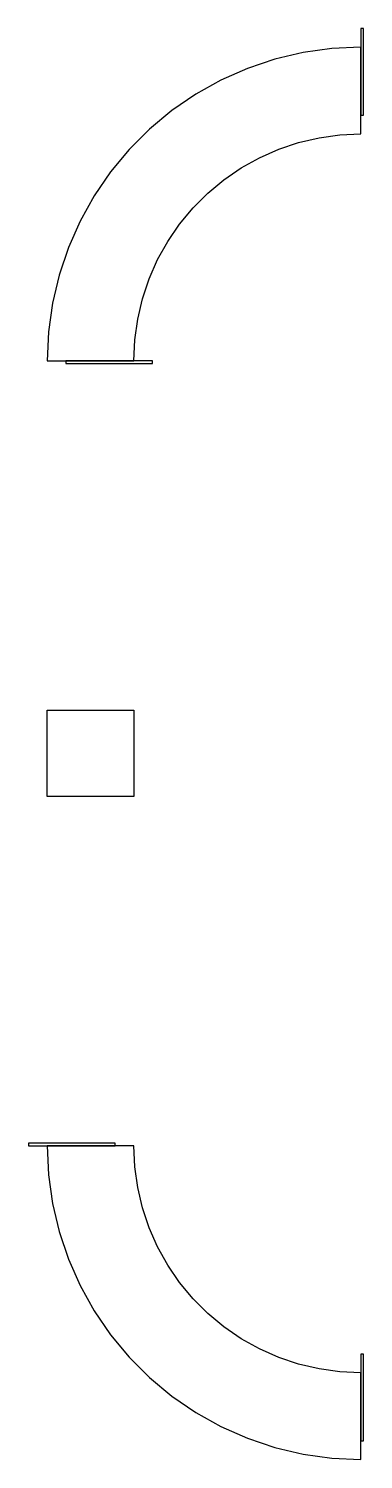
# Model space of a CAD drawing. Header units: millimetres. Extents: x 2.56 to 3.18, y -1.2 to 1.45.
import ezdxf

# ---------------------------------------------------------------- set-up
doc = ezdxf.new("R2010")
doc.units = ezdxf.units.MM
doc.layers.add('Thick_Metal', color=31, linetype='CONTINUOUS')

msp = doc.modelspace()

# ---------------------------------------------------------------- linework, layer by layer
at = {"layer": 'Thick_Metal'}
for points in [[(3.17027, 1.28935), (3.17527, 1.28935), (3.17527, 1.44961), (3.17027, 1.44961)], [(2.7504, 0.83496), (2.75219, 0.8737), (2.75755, 0.91211), (2.76643, 0.94986), (2.77875, 0.98663), (2.79442, 1.02211), (2.81329, 1.05599), (2.83521, 1.08799), (2.85998, 1.11782), (2.88741, 1.14525), (2.91724, 1.17002), (2.94924, 1.19194), (2.98312, 1.21081), (3.0186, 1.22648), (3.05537, 1.2388), (3.09312, 1.24768), (3.13153, 1.25304), (3.17027, 1.25483), (3.17027, 1.41509), (3.11674, 1.41262), (3.06367, 1.40521), (3.01151, 1.39294), (2.9607, 1.37592), (2.91168, 1.35427), (2.86487, 1.3282), (2.82066, 1.29791), (2.77944, 1.26368), (2.74155, 1.22579), (2.70732, 1.18457), (2.67703, 1.14036), (2.65096, 1.09355), (2.62931, 1.04453), (2.61229, 0.99372), (2.60002, 0.94156), (2.59261, 0.88849), (2.59014, 0.83496)], [(2.62466, 0.83496), (2.62466, 0.82996), (2.78492, 0.82996), (2.78492, 0.83496)], [(2.59014, 0.18881), (2.7504, 0.18881), (2.7504, 0.02855), (2.59014, 0.02855)], [(2.71588, -0.6176), (2.71588, -0.6126), (2.55562, -0.6126), (2.55562, -0.6176)], [(3.17027, -1.03747), (3.13153, -1.03568), (3.09312, -1.03032), (3.05537, -1.02144), (3.0186, -1.00912), (2.98312, -0.99345), (2.94924, -0.97458), (2.91724, -0.95266), (2.88741, -0.92789), (2.85998, -0.90046), (2.83521, -0.87063), (2.81329, -0.83863), (2.79442, -0.80475), (2.77875, -0.76927), (2.76643, -0.7325), (2.75755, -0.69475), (2.75219, -0.65634), (2.7504, -0.6176), (2.59014, -0.6176), (2.59261, -0.67113), (2.60002, -0.7242), (2.61229, -0.77636), (2.62931, -0.82717), (2.65096, -0.87619), (2.67703, -0.923), (2.70732, -0.96721), (2.74155, -1.00843), (2.77944, -1.04632), (2.82066, -1.08055), (2.86487, -1.11084), (2.91168, -1.13691), (2.9607, -1.15856), (3.01151, -1.17558), (3.06367, -1.18785), (3.11674, -1.19526), (3.17027, -1.19773)], [(3.17027, -1.16321), (3.17527, -1.16321), (3.17527, -1.00295), (3.17027, -1.00295)]]:
    msp.add_lwpolyline(points, close=True, dxfattribs=at)

doc.saveas('drawing.dxf')
